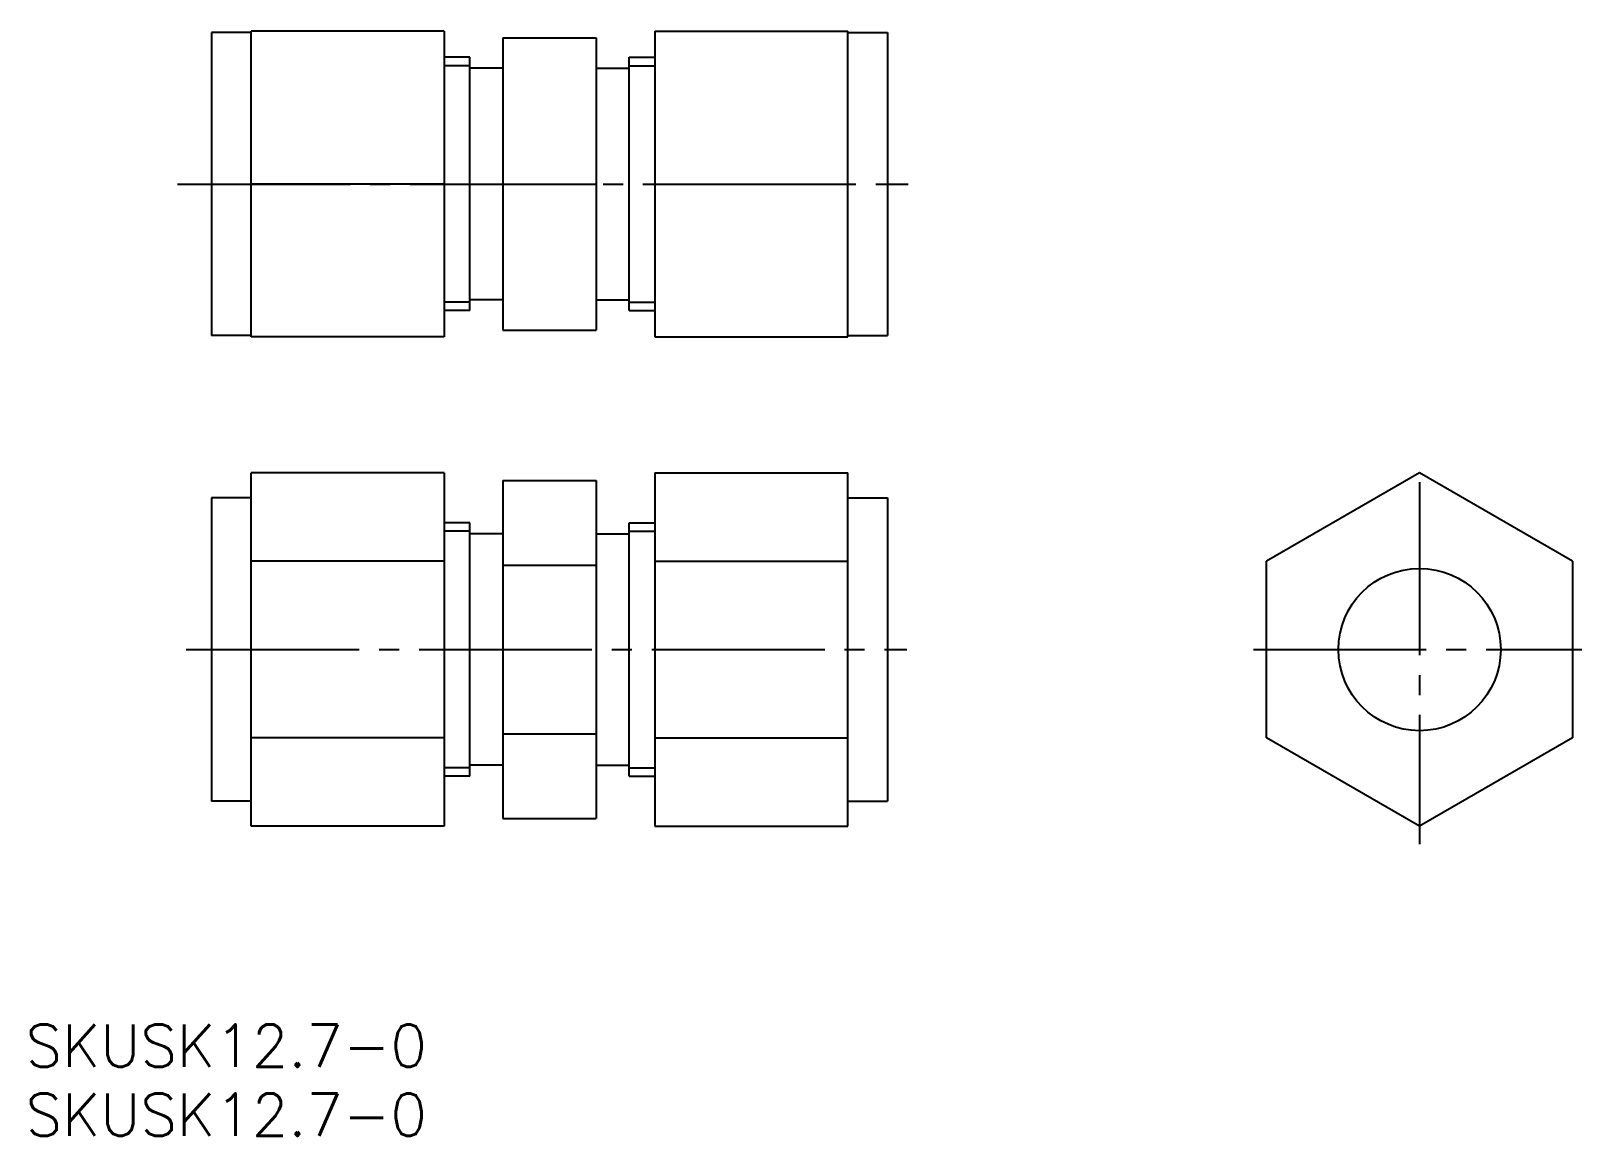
# Model space of a CAD drawing. Extents: x 87 to 203, y 61 to 144.
import ezdxf

# ---------------------------------------------------------------- set-up
doc = ezdxf.new("R2010")
doc.units = 0
doc.linetypes.add('CENTER', pattern=[17.5, 13, -1.5, 1.5, -1.5])
doc.layers.get('0').update_dxf_attribs({"linetype": 'CONTINUOUS'})
doc.layers.add('CENTER', color=1, linetype='CENTER')
doc.styles.get("Standard").update_dxf_attribs({"font": 'txt.shx', "bigfont": 'extfont.shx'})

msp = doc.modelspace()

# ---------------------------------------------------------------- linework, layer by layer
at = {"color": 7, "linetype": 'CONTINUOUS'}
for p, q in [((103.27, 143.97), (100.27, 143.97)), ((100.27, 143.97), (100.27, 121.17)), ((103.27, 121.07), (103.27, 144.07)), ((117.77, 144.07), (103.27, 144.07)), ((117.77, 144.07), (117.77, 121.07)), ((122.19, 143.57), (122.19, 121.57)), ((122.19, 143.57), (129.19, 143.57)), ((129.19, 143.57), (129.19, 121.57)), ((133.61, 144.07), (133.61, 121.07)), ((133.61, 144.07), (148.11, 144.07)), ((148.11, 121.07), (148.11, 144.07)), ((148.11, 143.97), (151.11, 143.97)), ((151.11, 143.97), (151.11, 121.17)), ((119.69, 142.1), (117.77, 142.1)), ((119.69, 123.05), (119.69, 142.1)), ((122.19, 141.27), (119.69, 141.27)), ((129.19, 141.27), (131.69, 141.27)), ((131.69, 123.05), (131.69, 142.1)), ((131.69, 142.1), (133.61, 142.1)), ((117.77, 132.57), (103.27, 132.57)), ((122.19, 132.57), (129.19, 132.57)), ((133.61, 132.57), (148.11, 132.57)), ((122.19, 123.87), (119.69, 123.87)), ((129.19, 123.87), (131.69, 123.87)), ((119.69, 123.05), (117.77, 123.05)), ((131.69, 123.05), (133.61, 123.05)), ((122.19, 121.57), (129.19, 121.57)), ((103.27, 121.17), (100.27, 121.17)), ((117.77, 121.07), (103.27, 121.07)), ((133.61, 121.07), (148.11, 121.07)), ((148.11, 121.17), (151.11, 121.17)), ((117.77, 110.85), (103.27, 110.85)), ((103.27, 84.29), (103.27, 110.85)), ((117.77, 110.85), (117.77, 84.29)), ((133.61, 110.85), (148.11, 110.85)), ((133.61, 110.85), (133.61, 84.29)), ((148.11, 84.29), (148.11, 110.85)), ((191.11, 110.85), (179.61, 104.21)), ((202.61, 104.21), (191.11, 110.85)), ((122.19, 110.28), (122.19, 84.87)), ((122.19, 110.28), (129.19, 110.28)), ((129.19, 110.28), (129.19, 84.87)), ((100.27, 108.97), (100.27, 86.17)), ((103.27, 108.97), (100.27, 108.97)), ((148.11, 108.97), (151.11, 108.97)), ((151.11, 108.97), (151.11, 86.17)), ((119.69, 107.1), (117.77, 107.1)), ((119.69, 88.05), (119.69, 107.1)), ((122.19, 106.27), (119.69, 106.27)), ((129.19, 106.27), (131.69, 106.27)), ((131.69, 88.05), (131.69, 107.1)), ((131.69, 107.1), (133.61, 107.1)), ((117.77, 104.21), (103.27, 104.21)), ((122.19, 103.92), (129.19, 103.92)), ((133.61, 104.21), (148.11, 104.21)), ((179.61, 90.93), (179.61, 104.21)), ((202.61, 104.21), (202.61, 90.93)), ((122.19, 91.22), (129.19, 91.22)), ((117.77, 90.93), (103.27, 90.93)), ((133.61, 90.93), (148.11, 90.93)), ((191.11, 84.29), (179.61, 90.93)), ((202.61, 90.93), (191.11, 84.29)), ((122.19, 88.87), (119.69, 88.87)), ((129.19, 88.87), (131.69, 88.87)), ((119.69, 88.05), (117.77, 88.05)), ((131.69, 88.05), (133.61, 88.05)), ((103.27, 86.17), (100.27, 86.17)), ((148.11, 86.17), (151.11, 86.17)), ((117.77, 84.29), (103.27, 84.29)), ((122.19, 84.87), (129.19, 84.87)), ((133.61, 84.29), (148.11, 84.29))]:
    msp.add_line(p, q, dxfattribs=at)
at = {"color": 3, "linetype": 'CONTINUOUS'}
for p, q in [((119.69, 141.46), (117.77, 141.46)), ((131.69, 141.46), (133.61, 141.46)), ((119.69, 123.68), (117.77, 123.68)), ((131.69, 123.68), (133.61, 123.68)), ((119.69, 106.46), (117.77, 106.46)), ((131.69, 106.46), (133.61, 106.46)), ((119.69, 88.68), (117.77, 88.68)), ((131.69, 88.68), (133.61, 88.68))]:
    msp.add_line(p, q, dxfattribs=at)
at = {"color": 7, "linetype": 'CONTINUOUS'}
msp.add_circle((191.11, 97.57), 6.1, dxfattribs=at)
at = {"layer": 'CENTER', "color": 1, "linetype": 'CENTER'}
for p, q in [((97.72, 132.57), (152.66, 132.57)), ((191.11, 110.15), (191.11, 82.93)), ((98.38, 97.57), (152.56, 97.57)), ((178.61, 97.57), (203.32, 97.57))]:
    msp.add_line(p, q, dxfattribs=at)

# ---------------------------------------------------------------- texts
at = {"color": 7, "linetype": 'CONTINUOUS'}
for p in [(86.3, 66.19), (86.3, 61)]:
    msp.add_text('SKUSK12.7-0', height=3.2, dxfattribs=at).set_placement(p)

doc.saveas('drawing.dxf')
